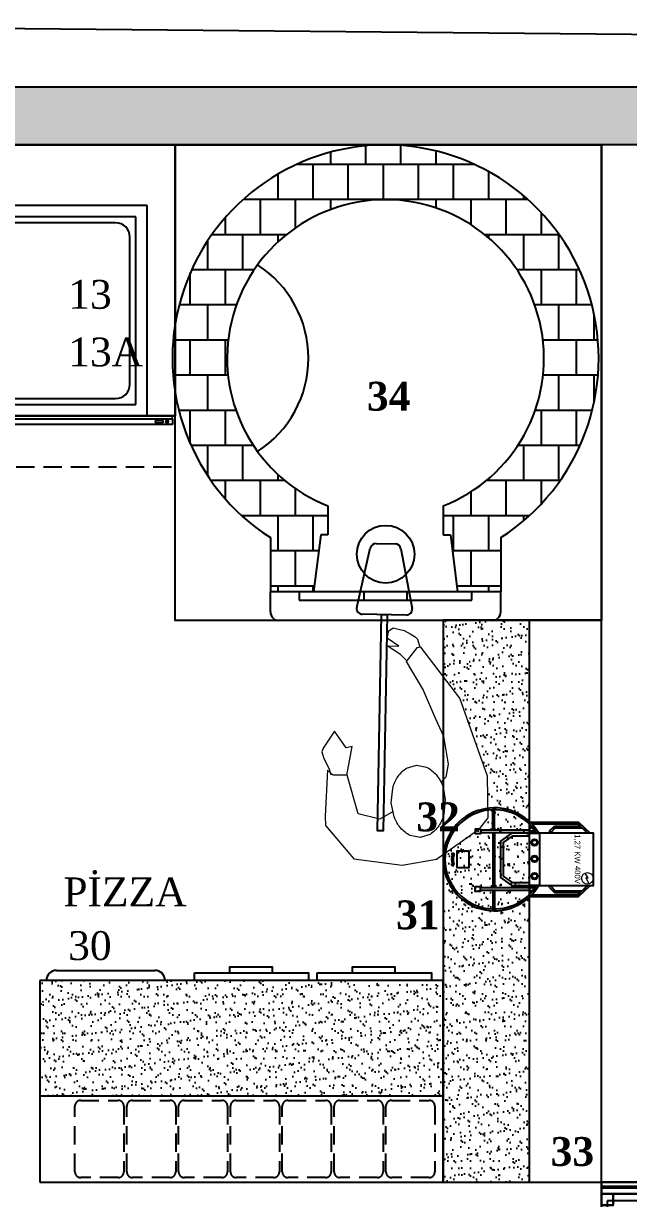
# Model space of a CAD drawing. Header units: millimetres. Extents: x 527230 to 534999, y 4569494 to 4575436.
# Drawn here: x 530440.4 to 530650.5, y 4572940.5 to 4573348.2 of the extents above; entities that cross this region are included whole.
import ezdxf

# ---------------------------------------------------------------- set-up
doc = ezdxf.new("R2010")
doc.units = ezdxf.units.MM
doc.linetypes.add('HIDDEN', pattern=[9.525, 6.35, -3.175])
doc.layers.get('0').update_dxf_attribs({"lineweight": 0})
for name, color, linetype in [('201-COLUMNS FROM 3RD BASEMENT UP TO 2ND BASEMENT$0$STR-COLUMN', 7, 'Continuous'), ('HAN_duvar', 53, 'Continuous'), ('HAN_mobilya', 1, 'Continuous'), ('HM-A-DuvarGazbeton', 132, 'Continuous'), ('HM-S-Betonarme', 3, 'Continuous'), ('HM-X-Pafta', 7, 'Continuous'), ('HM-X-TaramaBetonarme', 8, 'Continuous'), ('Kıtc-002 Çizgi', 7, 'Continuous'), ('Kıtc-006 Yazı 001', 1, 'Continuous'), ('Kıtc-011 Elk Tes Yazı 001', 1, 'Continuous'), ('Kıtc-014 Elk Tes İşaretler', 1, 'Continuous')]:
    doc.layers.add(name, color=color, linetype=linetype)
doc.layers.add('GRC-Ekipman', color=4, linetype='Continuous', lineweight=25)
doc.layers.add('MUTFAK EKIPMANLARI', color=30, linetype='Continuous', lineweight=35)
doc.styles.add('ekp-yazı', font='arial.ttf', dxfattribs={"height": 10})
doc.styles.get("Standard").update_dxf_attribs({"font": 'times.ttf'})
pattern_1 = [(37.5, (5574.762, 5.082), (-0.1600031296, 4.8941323733), [0, -3.8608, 0, -4.318, 0, -4.1275]), (7.5, (5574.762, 5.082), (4.495232831, 7.168251006), [0, -2.0828, 0, -3.4798, 0, -1.3335]), (327.5, (5571.6377, 5.082), (7.9099237024, 0.0143718468), [0, -1.27, 0, -4.572, 0, -5.969]), (317.5, (5571.638, 5.082), (7.635564525, 2.229293233), [0, -0.635, 0, -2.9972, 0, -3.429])]

# ---------------------------------------------------------------- blocks, each defined once
blk = doc.blocks.new('abcdss')
at = {"layer": 'HAN_mobilya'}
for p, q in [((-10.94, 24.64), (-4.33, 24.64)), ((-17.25, 2.33), (-12.92, 22.97)), ((-2.36, 22.97), (1.97, 2.33)), ((0, 0), (-15.28, 0))]:
    blk.add_line(p, q, dxfattribs=at)
blk.add_lwpolyline([(-6.64, 0), (-6.64, -75), (-8.64, -75), (-8.64, 0), (-6.64, 0)], dxfattribs=at)
for centre, start, end in [((-10.94, 22.64), 90, 170.5377), ((-4.33, 22.64), 9.4623, 90), ((-15.28, 2), 170.5377, 270), ((0, 2), 270, 9.4623)]:
    blk.add_arc(centre, 2, start, end, dxfattribs=at)
blk = doc.blocks.new('FIRINCI')
at = {"layer": 'HAN_duvar', "lineweight": 5}
for points in [[(54.75, 49.98), (59.75, 48.16), (63.21, 41.29), (55.41, 29.64), (58.51, 25.99), (58.44, 23.35), (71.22, 33.01), (73.68, 35.18), (76.11, 50.14), (66.99, 64.4), (57.77, 72.17), (39.9, 76.79), (35.16, 76.64), (24.21, 67.17), (9.81, 42.39), (4.91, 20.63), (6.01, 19.77), (12.1, 19.97), (15.8, 30.87), (20.66, 40.57), (23.5, 46.55), (29.88, 54.09), (33.85, 56.31), (36.25, 56.14)], [(55.49, 29.55), (46.7, 24.58), (48.41, 23.35), (46.59, 16.47), (53.54, 17.29), (54.91, 17.71), (56, 19.46), (57.86, 23.51), (58.94, 25.25)], [(11.69, 19.96), (11.47, 16.9), (12.11, 11.43), (9.59, 14.53), (10.1, 9.7), (7.82, 8.51), (6.05, 8.96), (5.14, 10.7), (4.23, 12.45), (3.85, 14.79), (3.48, 16.81), (3.6, 17.92), (5.18, 20.42)]]:
    blk.add_lwpolyline(points, dxfattribs=at)
blk.add_lwpolyline([(37.25, 45.8), (35.54, 48.92, -0.106122), (35.39, 53.17, -0.085601), (37.03, 57.75), (39.98, 61.26), (44.11, 64.11, -0.085601), (48.35, 65.34, -0.106122), (52.57, 64.92), (55.58, 63.02), (57.29, 59.9, -0.106122), (57.44, 55.66, -0.085601), (55.95, 51.51), (52.85, 47.56), (48.72, 44.72, -0.085601), (44.48, 43.48, -0.106122), (40.26, 43.9)], format="xyb", close=True, dxfattribs=at)
at = {"layer": '201-COLUMNS FROM 3RD BASEMENT UP TO 2ND BASEMENT$0$STR-COLUMN', "rotation": 129.0720902438941}
blk.add_blockref('abcdss', (-0.31, 9.59), dxfattribs=at)
blk = doc.blocks.new('MorelloForni.  FG 110')
h = blk.add_hatch()
h.set_pattern_fill('AR-B88', color=251, scale=0.06, style=0)
h.set_pattern_definition([(0, (-14081.763, -5089.19), (0, 12.192), []), (90, (-14081.763, -5089.19), (-6.096, 12.192), [12.192, -12.192])])
h.paths.add_polyline_path([(20, -125.23), (20, -135.23), (22.5, -135.23), (24.99, -154.96), (40, -154.96), (40, -136.26, 3.406438), (-40, -136.26), (-40, -154.96), (-24.99, -154.96), (-22.5, -135.23), (-20, -135.23), (-20, -125.23, -5.311738)])
for p, q in [((-20, -125.23), (-20, -135.23)), ((20, -125.23), (20, -135.23)), ((-40, -136.26), (-40, -155)), ((-22.5, -135.23), (-25, -155)), ((-20, -135.23), (-22.5, -135.23)), ((20, -135.23), (22.5, -135.23)), ((22.5, -135.23), (25, -155)), ((40, -136.26), (40, -155)), ((-40, -154.96), (-24.99, -154.96)), ((40, -155), (-40, -155)), ((-40, -162), (-40, -155)), ((-38.28, -155), (-38.28, -154.96)), ((30, -155), (-30, -155)), ((-30, -155), (-30, -158)), ((-30, -158), (30, -158)), ((-26.09, -155), (-26.09, -154.96)), ((7.5, -155), (-7.5, -155)), ((-7.5, -155), (-7.5, -158)), ((-7.5, -158), (7.5, -158)), ((7.5, -158), (7.5, -155)), ((24.99, -154.96), (40, -154.96)), ((30, -158), (30, -155)), ((34.87, -155), (34.87, -154.96)), ((40, -162), (40, -155)), ((37, -165), (-37, -165))]:
    blk.add_line(p, q)
blk.add_circle((0, -142), 10)
for centre, radius, start, end in [((0, -74), 74, 302.7204, 237.2796), ((0, -74), 55, 291.3237, 248.6763), ((-65.25, -74), 38.48, 302.7104, 57.2896), ((-37, -162), 3, 180, 270), ((37, -162), 3, 270, 0)]:
    blk.add_arc(centre, radius, start, end)
blk = doc.blocks.new('MAK-UP140')
at = {"linetype": 'Continuous'}
for p, q in [((523687.64, 4572871.14), (523687.64, 4572801.14)), ((523827.64, 4572871.14), (523687.64, 4572871.14)), ((523827.64, 4572801.14), (523827.64, 4572871.14)), ((523687.64, 4572801.14), (523827.64, 4572801.14))]:
    blk.add_line(p, q, dxfattribs=at)
blk.add_line((523827.64, 4572841.14), (523687.64, 4572841.14))
at = {"color": 251, "linetype": 'Continuous'}
blk.add_line((523821.89, 4572797.64), (523787.73, 4572797.64), dxfattribs=at)
at = {"color": 8, "linetype": 'HIDDEN'}
for points in [[(523692.5, 4572869.54), (523705.5, 4572869.54, -0.414214), (523707.5, 4572867.54), (523707.5, 4572844.74, -0.414214), (523705.5, 4572842.74), (523692.5, 4572842.74, -0.414214), (523690.5, 4572844.74), (523690.5, 4572867.54, -0.414214)], [(523710.5, 4572869.54), (523723.5, 4572869.54, -0.414214), (523725.5, 4572867.54), (523725.5, 4572844.74, -0.414214), (523723.5, 4572842.74), (523710.5, 4572842.74, -0.414214), (523708.5, 4572844.74), (523708.5, 4572867.54, -0.414214)], [(523728.5, 4572869.54), (523741.5, 4572869.54, -0.414214), (523743.5, 4572867.54), (523743.5, 4572844.74, -0.414214), (523741.5, 4572842.74), (523728.5, 4572842.74, -0.414214), (523726.5, 4572844.74), (523726.5, 4572867.54, -0.414214)], [(523746.5, 4572869.54), (523759.5, 4572869.54, -0.414214), (523761.5, 4572867.54), (523761.5, 4572844.74, -0.414214), (523759.5, 4572842.74), (523746.5, 4572842.74, -0.414214), (523744.5, 4572844.74), (523744.5, 4572867.54, -0.414214)], [(523764.5, 4572869.54), (523777.5, 4572869.54, -0.414214), (523779.5, 4572867.54), (523779.5, 4572844.74, -0.414214), (523777.5, 4572842.74), (523764.5, 4572842.74, -0.414214), (523762.5, 4572844.74), (523762.5, 4572867.54, -0.414214)], [(523782.5, 4572869.54), (523795.5, 4572869.54, -0.414214), (523797.5, 4572867.54), (523797.5, 4572844.74, -0.414214), (523795.5, 4572842.74), (523782.5, 4572842.74, -0.414214), (523780.5, 4572844.74), (523780.5, 4572867.54, -0.414214)], [(523800.5, 4572869.54), (523813.5, 4572869.54, -0.414214), (523815.5, 4572867.54), (523815.5, 4572844.74, -0.414214), (523813.5, 4572842.74), (523800.5, 4572842.74, -0.414214), (523798.5, 4572844.74), (523798.5, 4572867.54, -0.414214)]]:
    blk.add_lwpolyline(points, format="xyb", close=True, dxfattribs=at)
at = {"color": 251}
for points in [[(523731.34, 4572798.5), (523691.74, 4572798.5), (523691.74, 4572801.14), (523731.34, 4572801.14)], [(523773.97, 4572798.5), (523734.37, 4572798.5), (523734.37, 4572801.14), (523773.97, 4572801.14)], [(523719.21, 4572798.5), (523704.27, 4572798.5), (523704.27, 4572796.54), (523719.21, 4572796.54)], [(523761.84, 4572798.5), (523746.9, 4572798.5), (523746.9, 4572796.54), (523761.84, 4572796.54)]]:
    blk.add_lwpolyline(points, close=True, dxfattribs=at)
at = {"color": 251, "linetype": 'Continuous'}
for centre, start, end in [((523787.73, 4572801.14), 180, 270), ((523821.89, 4572801.14), 270, 0)]:
    blk.add_arc(centre, 3.5, start, end, dxfattribs=at)
blk = doc.blocks.new('A$C29431E44')
at = {"layer": 'Kıtc-014 Elk Tes İşaretler', "linetype": 'Continuous', "lineweight": 0}
for p, q in [((2.9, 3.66), (0.96, 2.3)), ((0.96, 2.3), (1, 2.21)), ((1, 2.21), (2.81, 3.48)), ((2.81, 3.48), (2.9, 2.31)), ((3, 2.49), (2.9, 3.66)), ((2.9, 2.31), (5.24, 3.52)), ((5.18, 3.62), (3, 2.49)), ((5.66, 3.81), (5.09, 3.77)), ((5.09, 3.77), (5.17, 3.64)), ((5.17, 3.64), (5.34, 3.36)), ((5.24, 3.52), (5.19, 3.62)), ((5.34, 3.36), (5.66, 3.81))]:
    blk.add_line(p, q, dxfattribs=at)
blk.add_circle((3.16, 3.16), 3.16, dxfattribs=at)
blk = doc.blocks.new('A$C5DC8673B')
at = {"layer": 'Kıtc-002 Çizgi'}
for p, q in [((9.81, 60.6), (9.81, 74.46)), ((10.81, 61.02), (10.81, 75.5)), ((45.07, 61.02), (45.07, 75.5)), ((46.07, 60.6), (46.07, 74.46)), ((12.51, 57.9), (9.81, 60.6)), ((12.93, 58.9), (10.81, 61.02)), ((12.51, 57.9), (13.78, 57.9)), ((12.93, 58.9), (13.78, 58.9)), ((42.95, 58.9), (42.1, 58.9)), ((43.36, 57.9), (42.1, 57.9)), ((42.95, 58.9), (45.07, 61.02)), ((43.36, 57.9), (46.07, 60.6)), ((13.78, 52.49), (13.78, 46.97)), ((12.86, 49.25), (12.86, 46.97)), ((13.27, 27.91), (43.51, 27.91)), ((13.27, 26.91), (43.51, 26.91)), ((44.79, 27.91), (54.94, 27.91)), ((44.79, 26.91), (54.92, 26.91)), ((25.28, 5.74), (25.55, 5.7)), ((25.28, 4.93), (25.55, 4.89)), ((30.59, 5.74), (30.32, 5.7)), ((30.59, 4.93), (30.32, 4.89))]:
    blk.add_line(p, q, dxfattribs=at)
for points in [[(7.66, 47.23), (7.66, 73.69), (13.78, 79.99)], [(8.66, 48.22), (8.66, 73.29), (13.78, 78.56)], [(48.21, 47.23), (48.21, 73.69), (42.1, 79.99)], [(47.21, 48.22), (47.21, 73.29), (42.1, 78.56)], [(13.78, 46.97), (13.78, 37.33), (13.9, 36.96), (18.04, 31.19), (18.44, 31.17), (37.43, 31.17), (37.84, 31.19), (41.98, 36.96), (42.1, 37.33), (42.1, 46.97)], [(15.28, 46.97), (15.28, 37.61), (18.82, 32.67), (37.05, 32.67), (40.6, 37.61), (40.6, 46.97)]]:
    blk.add_lwpolyline(points, dxfattribs=at)
for points in [[(13.78, 52.49), (42.1, 52.49), (42.1, 81.92), (13.78, 81.92)], [(13.78, 52.49), (42.1, 52.49), (42.1, 46.97), (13.78, 46.97)], [(10.58, 49.85), (13.78, 49.85), (13.78, 49.25), (10.58, 49.25)], [(12.86, 49.25), (10.58, 49.25), (10.58, 46.97), (12.86, 46.97)], [(12, 20.21), (13.27, 20.21), (13.27, 46.97), (12, 46.97)], [(13.78, 49.25), (12.86, 49.25), (12.86, 46.97), (13.78, 46.97)], [(42.1, 49.82), (45.29, 49.82), (45.29, 49.23), (42.1, 49.23)], [(43.01, 46.95), (42.1, 46.95), (42.1, 49.23), (43.01, 49.23)], [(43.01, 49.23), (45.29, 49.23), (45.29, 46.95), (43.01, 46.95)], [(43.51, 20.19), (44.79, 20.19), (44.79, 46.95), (43.51, 46.95)], [(11.26, 20.21), (14.01, 20.21), (14.01, 17.47), (11.26, 17.47)], [(42.78, 20.19), (45.52, 20.19), (45.52, 17.45), (42.78, 17.45)], [(23.37, 13.98), (32.5, 13.98), (32.5, 7.59), (23.37, 7.59)], [(24.56, 5.74), (25.28, 5.74), (25.28, 4.93), (24.56, 4.93)], [(31.32, 5.74), (30.59, 5.74), (30.59, 4.93), (31.32, 4.93)]]:
    blk.add_lwpolyline(points, close=True, dxfattribs=at)
for centre, radius in [((18.78, 49.73), 1.82), ((27.7, 49.73), 1.82), ((37.09, 49.73), 1.82), ((11.69, 48.13), 1), ((18.78, 49.73), 1.28), ((27.7, 49.73), 1.28), ((37.09, 49.73), 1.28), ((44.19, 48.13), 1)]:
    blk.add_circle(centre, radius, dxfattribs=at)
for centre, radius, start, end in [((27.94, 27.91), 28, 120.37847, 59.62153), ((27.94, 27.91), 27, 130.00552, 49.99448), ((27.94, 27.91), 27, 121.63053, 125.66401), ((27.94, 27.91), 27, 54.24941, 58.36948), ((27.94, 14.35), 8.97, 254.57781, 285.42219), ((27.94, 13.54), 8.97, 254.57781, 285.42219)]:
    blk.add_arc(centre, radius, start, end, dxfattribs=at)
for points, knots in [([(1.23, 27.91), (1.16, 27.91), (1.06, 27.91), (0.97, 27.91), (0.94, 27.91)], [0, 0, 0, 0, 0.1306613, 0.1926211, 0.1926211, 0.1926211, 0.1926211]), ([(1.23, 27.91), (1.16, 27.91), (1.06, 27.91), (0.97, 27.91), (0.94, 27.91)], [0, 0, 0, 0, 0.1306613, 0.1926211, 0.1926211, 0.1926211, 0.1926211]), ([(12, 27.91), (11.69, 27.91), (11.39, 27.91), (11.08, 27.91), (10.43, 27.91), (8.89, 27.91), (6.48, 27.91), (3.85, 27.91), (2.1, 27.91), (1.23, 27.91)], [-0.091879, -0.091879, -0.091879, -0.091879, 0, 0, 0, 0.196291, 0.46418, 0.732097, 1, 1, 1, 1]), ([(12, 27.91), (11.69, 27.91), (11.39, 27.91), (11.08, 27.91), (10.43, 27.91), (8.89, 27.91), (6.48, 27.91), (3.85, 27.91), (2.1, 27.91), (1.23, 27.91)], [-0.091879, -0.091879, -0.091879, -0.091879, 0, 0, 0, 0.196291, 0.46418, 0.732097, 1, 1, 1, 1]), ([(12, 26.91), (11.97, 26.91), (11.94, 26.91), (11.87, 26.91), (11.82, 26.91), (11.66, 26.91), (11.56, 26.91), (11.44, 26.91), (11.43, 26.91), (11.38, 26.91), (11.35, 26.91), (11.26, 26.91), (11.2, 26.91), (11.12, 26.91), (11.11, 26.91), (11.08, 26.91), (11.07, 26.91), (11.05, 26.91), (11.04, 26.91), (11.02, 26.91), (11, 26.91), (10.95, 26.91), (10.91, 26.91), (10.81, 26.91), (10.74, 26.91), (10.52, 26.91), (10.38, 26.91), (9.96, 26.91), (9.68, 26.91), (9.37, 26.91), (9.34, 26.91), (9.27, 26.91), (9.22, 26.91), (9.16, 26.91), (9.15, 26.91), (9.14, 26.91), (9.13, 26.91), (9.12, 26.91), (9.11, 26.91), (9.09, 26.91), (9.08, 26.91), (9.04, 26.91), (9.02, 26.91), (8.94, 26.91), (8.89, 26.91), (8.74, 26.91), (8.64, 26.91), (8.33, 26.91), (8.13, 26.91), (7.51, 26.91), (7.11, 26.91), (6.66, 26.91), (6.62, 26.91), (6.56, 26.91), (6.55, 26.91), (6.52, 26.91), (6.51, 26.91), (6.49, 26.91), (6.49, 26.91), (6.47, 26.91), (6.46, 26.91), (6.44, 26.91), (6.42, 26.91), (6.38, 26.91), (6.34, 26.91), (6.25, 26.91), (6.19, 26.91), (6, 26.91), (5.88, 26.91), (5.5, 26.91), (5.25, 26.91), (4.98, 26.91), (4.95, 26.91), (4.88, 26.91), (4.83, 26.91), (4.68, 26.91), (4.58, 26.91), (4.29, 26.91), (4.09, 26.91), (3.88, 26.91), (3.87, 26.91), (3.85, 26.91), (3.84, 26.91), (3.82, 26.91), (3.81, 26.91), (3.78, 26.91), (3.76, 26.91), (3.7, 26.91), (3.66, 26.91), (3.54, 26.91), (3.46, 26.91), (3.22, 26.91), (3.06, 26.91), (2.57, 26.91), (2.25, 26.91), (1.7, 26.91), (1.46, 26.91), (1.23, 26.91)], [-0.091879, -0.091879, -0.091879, -0.091879, -0.084163, -0.084163, -0.068729, -0.068729, -0.037862, -0.037862, -0.033319, -0.033319, -0.024232, -0.024232, -0.006058, -0.006058, -0.000672, -0.000672, 0.001993, 0.001993, 0.004658, 0.004658, 0.009988, 0.009988, 0.020649, 0.020649, 0.04197, 0.04197, 0.084612, 0.084612, 0.169896, 0.169896, 0.17737, 0.17737, 0.192318, 0.192318, 0.194954, 0.194954, 0.196886, 0.196886, 0.198819, 0.198819, 0.202683, 0.202683, 0.210411, 0.210411, 0.225868, 0.225868, 0.256781, 0.256781, 0.318608, 0.318608, 0.442262, 0.442262, 0.455315, 0.455315, 0.459598, 0.459598, 0.462633, 0.462633, 0.465016, 0.465016, 0.4674, 0.4674, 0.472167, 0.472167, 0.481702, 0.481702, 0.500771, 0.500771, 0.538909, 0.538909, 0.615186, 0.615186, 0.622666, 0.622666, 0.637628, 0.637628, 0.667551, 0.667551, 0.727398, 0.727398, 0.731293, 0.731293, 0.734369, 0.734369, 0.737445, 0.737445, 0.743597, 0.743597, 0.755901, 0.755901, 0.780509, 0.780509, 0.829725, 0.829725, 0.928156, 0.928156, 1, 1, 1, 1])]:
    blk.add_open_spline(points, degree=3, knots=knots, dxfattribs=at)
at = {"layer": 'Kıtc-014 Elk Tes İşaretler'}
blk.add_blockref('A$C29431E44', (35.14, 75.32), dxfattribs=at)
at = {"layer": 'Kıtc-011 Elk Tes Yazı 001', "insert": (14.28, 74.65), "char_height": 3, "attachment_point": 1}
blk.add_mtext_dynamic_manual_height_columns('{\\f@Arial Unicode MS|b0|i0|c162|p34;1,27 KW 400V }', width=31.2688, gutter_width=50, heights=[0], dxfattribs=at)
blk = doc.blocks.new('RATİONAL 102-G')
for p, q in [((0, -97), (0, 0)), ((0, 0), (26.5, 0)), ((26.5, 0), (26.5, -97)), ((26.5, -94), (26.5, 0)), ((26.5, 0), (107, 0)), ((107, 0), (107, -94)), ((97.25, -21), (36.25, -21)), ((36.25, -21), (36.25, -94)), ((97.25, -94), (97.25, -21)), ((26.5, -97), (0, -97)), ((26.5, -97), (26.5, -94)), ((26.5, -94), (28.5, -94)), ((107, -94), (26.5, -94)), ((28.5, -94), (106, -94)), ((28.5, -94), (28.76, -94.24)), ((28.76, -94.24), (28.5, -94.38)), ((28.5, -94.38), (28.74, -94.54)), ((28.74, -94.54), (28.5, -94.67)), ((28.5, -94.67), (28.75, -94.78)), ((28.75, -94.78), (28.5, -95)), ((28.5, -95), (28.5, -97)), ((28.5, -95), (106, -95)), ((106, -97), (28.5, -97)), ((36.25, -94), (97.25, -94)), ((106, -94), (105.74, -94.24)), ((105.74, -94.24), (106, -94.38)), ((106, -94.67), (105.75, -94.78)), ((105.75, -94.78), (106, -95)), ((106, -94.38), (105.76, -94.54)), ((105.76, -94.54), (106, -94.67)), ((106, -94), (107, -94)), ((106, -95), (106, -97))]:
    blk.add_line(p, q)
at = {"color": 33}
for p, q in [((93.25, -25), (40.25, -25)), ((40.25, -25), (40.25, -90)), ((86.25, -27), (47.25, -27)), ((93.25, -90), (93.25, -25)), ((42.25, -32), (42.25, -83)), ((91.25, -83), (91.25, -32)), ((47.25, -88), (86.25, -88)), ((40.25, -90), (93.25, -90)), ((3, -98), (3, -97)), ((21.5, -98), (21.5, -97)), ((102.69, -95.58), (100.47, -95.58)), ((102.69, -96.42), (100.47, -96.42)), ((102.69, -95.58), (102.69, -96.42)), ((104.14, -95.5), (103.69, -95.78)), ((103.69, -95.78), (103.69, -96.22)), ((103.69, -96.22), (104.14, -96.5)), ((104.59, -95.78), (104.14, -95.5)), ((104.14, -96.5), (104.59, -96.22)), ((104.59, -96.22), (104.59, -95.78)), ((10.25, -99.41), (10.25, -98.99)), ((13.95, -99.71), (10.55, -99.71)), ((13.95, -99.71), (13.95, -99.71)), ((14.25, -99.41), (14.25, -98.99)), ((34.36, -98), (43, -98))]:
    blk.add_line(p, q, dxfattribs=at)
blk.add_circle((104.14, -96), 0.422, dxfattribs=at)
for centre, radius, start, end in [((47.25, -32), 5, 90, 180), ((86.25, -32), 5, 0, 90), ((47.25, -83), 5, 180, 270), ((86.25, -83), 5, 270, 0), ((33.39, -97.99), 2.13, 152.4514, 271.8384), ((34.4, -97.1), 0.901, 173.6786, 268.011), ((100.47, -96), 0.422, 90, 270), ((12.25, -55.93), 43.07, 257.5996, 282.4004), ((10.55, -99.41), 0.3, 180, 270), ((13.95, -99.41), 0.3, 269.9709, 0), ((34.5, -67.37), 32.77, 268.1836, 285.1943), ((43, -98.5), 0.5, 280.2235, 90)]:
    blk.add_arc(centre, radius, start, end, dxfattribs=at)
at = {"color": 4, "style": 'ekp-yazı'}
blk.add_text('G', height=5, dxfattribs=at).set_placement((2.58, -8.38))
blk = doc.blocks.new('el yıkama')
for p, q in [((45, 0), (0, 0)), ((0, 0), (0, -45)), ((0, -45, 81), (0, 0, 81)), ((45, -45), (45, 0)), ((45, -45, 81), (45, 0, 81)), ((0, -1.5, 85), (0, -45, 85)), ((0, -2), (45, -2)), ((45, -1.5, 85), (45, -45, 85)), ((2, -6.5, 83), (2, -43, 83)), ((43, -6.5, 83), (2, -6.5, 83)), ((2, -6.5), (2, -43)), ((43, -6.5), (2, -6.5)), ((43, -43, 83), (43, -6.5, 83)), ((43, -43), (43, -6.5)), ((2, -43, 83), (43, -43, 83)), ((2, -43), (43, -43)), ((0, -45), (45, -45)), ((0, -45, 85), (0, -45, 81)), ((0, -45, 81), (45, -45, 81)), ((45, -45, 85), (45, -45, 81))]:
    blk.add_line(p, q)
at = {"color": 251}
for p, q in [((39.56, -8.26), (23.39, -24.43)), ((24.66, -25.7), (40.83, -9.53)), ((40.31, -8.26), (39.56, -8.26)), ((40.83, -8.78), (40.31, -8.26)), ((40.83, -9.53), (40.83, -8.78)), ((5, -17.9, 60), (5.67, -15.4, 60)), ((5, -17.9), (5.67, -15.4)), ((5.67, -15.4, 60), (7.5, -13.57, 60)), ((5.67, -15.4), (7.5, -13.57)), ((7.5, -13.57, 60), (10, -12.9, 60)), ((7.5, -13.57), (10, -12.9)), ((10, -12.9, 60), (35, -12.9, 60)), ((10, -12.9), (35, -12.9)), ((35, -12.9, 60), (37.5, -13.57, 60)), ((35, -12.9), (37.5, -13.57)), ((37.5, -13.57, 60), (39.33, -15.4, 60)), ((37.5, -13.57), (39.33, -15.4)), ((39.33, -15.4, 60), (40, -17.9, 60)), ((39.33, -15.4), (40, -17.9)), ((5, -32.9, 60), (5, -17.9, 60)), ((5, -32.9), (5, -17.9)), ((40, -17.9, 60), (40, -32.9, 60)), ((40, -17.9), (40, -32.9)), ((23.39, -24.43), (23.39, -25.17)), ((23.39, -25.17), (23.92, -25.7)), ((23.92, -25.7), (24.66, -25.7)), ((5.67, -35.4, 60), (5, -32.9, 60)), ((5.67, -35.4), (5, -32.9)), ((7.5, -37.23, 60), (5.67, -35.4, 60)), ((7.5, -37.23), (5.67, -35.4)), ((39.33, -35.4, 60), (37.5, -37.23, 60)), ((39.33, -35.4), (37.5, -37.23)), ((40, -32.9, 60), (39.33, -35.4, 60)), ((40, -32.9), (39.33, -35.4)), ((10, -37.9, 60), (7.5, -37.23, 60)), ((10, -37.9), (7.5, -37.23)), ((35, -37.9, 60), (10, -37.9, 60)), ((35, -37.9), (10, -37.9)), ((37.5, -37.23, 60), (35, -37.9, 60)), ((37.5, -37.23), (35, -37.9))]:
    blk.add_line(p, q, dxfattribs=at)
at = {"color": 251, "extrusion": (-0.612372, -0.612372, 0.5)}
for p, q in [((38.58, -9.24, 92.87), (38.32, -9.5, 92.22)), ((38.32, -9.5, 92.22), (38.5, -10.06, 91.77)), ((38.5, -10.06, 91.77), (39.03, -10.59, 91.77)), ((39.14, -9.42, 93.33), (38.58, -9.24, 92.87)), ((39.03, -10.59, 91.77), (39.59, -10.77, 92.22)), ((39.67, -9.95, 93.33), (39.14, -9.42, 93.33)), ((39.59, -10.77, 92.22), (39.85, -10.51, 92.87)), ((39.85, -10.51, 92.87), (39.67, -9.95, 93.33))]:
    blk.add_line(p, q, dxfattribs=at)
at = {"color": 251}
blk.add_circle((30, -22.5), 2.5, dxfattribs=at)
for points in [[(0, -1.5, 90), (45, -1.5, 90), (45, 0, 90), (0, 0, 90)], [(45, 0, 90), (0, 0, 90), (0, 0, 81), (45, 0, 81)], [(0, -1.5, 85), (45, -1.5, 85), (45, -1.5, 90), (0, -1.5, 90)], [(41, -4, 81), (41, -4, 45), (4, -4, 45), (4, -4, 81)], [(0, -37, 45), (0, -37, 81), (0, -8, 81), (0, -8, 45)], [(45, -37, 45), (45, -8, 45), (45, -8, 81), (45, -37, 81)], [(4, -41, 63), (41, -41, 63), (41, -41, 81), (4, -41, 81)], [(4, -41, 45), (41, -41, 45), (41, -41, 62.9), (4, -41, 62.9)]]:
    blk.add_3dface(points)
for points in [[(0, -8, 81), (0, -8, 45), (0, -4, 45), (0, -4, 81)], [(0, -8, 45), (0, -8, 45), (0, -8, 45), (0, -4, 45)], [(0, -4, 81), (0, -4, 45), (4, -4, 45), (4, -4, 81)], [(0, -4, 45), (0, -8, 45), (4, -8, 45), (4, -4, 45)], [(4, -4, 81), (4, -4, 81), (0, -4, 81)], [(4, -4, 81), (4, -8, 81), (0, -8, 81), (0, -4, 81)], [(4, -4, 81), (4, -4, 45), (4, -4, 81)], [(4, -4, 45), (4, -8, 45), (4, -8, 81), (4, -4, 81)], [(41, -8, 81), (41, -8, 45), (41, -4, 45), (41, -4, 81)], [(41, -8, 45), (41, -8, 45), (41, -8, 45), (41, -4, 45)], [(41, -4, 81), (41, -4, 45), (45, -4, 45), (45, -4, 81)], [(41, -4, 45), (41, -8, 45), (45, -8, 45), (45, -4, 45)], [(45, -4, 81), (45, -4, 81), (41, -4, 81)], [(45, -4, 81), (45, -8, 81), (41, -8, 81), (41, -4, 81)], [(45, -4, 81), (45, -4, 45), (45, -4, 81)], [(45, -4, 45), (45, -8, 45), (45, -8, 81), (45, -4, 81)], [(4, -8, 81), (4, -8, 45), (0, -8, 45), (0, -8, 81)], [(4, -8, 45), (4, -8, 45), (0, -8, 45)], [(39.29, -7.99, 85), (38.53, -8.75, 85), (38.81, -8.99, 88.99), (39.57, -8.23, 88.99)], [(40.33, -8.02, 85.09), (39.29, -7.99, 85), (39.57, -8.23, 88.99), (40.27, -8.25, 88.99)], [(41.09, -8.78, 85.09), (40.33, -8.02, 85.09), (40.27, -8.25, 88.99), (40.84, -8.82, 88.99)], [(45, -8, 81), (45, -8, 45), (41, -8, 45), (41, -8, 81)], [(45, -8, 45), (45, -8, 45), (41, -8, 45)], [(38.84, -8.98, 91.48), (38.32, -9.5, 92.22), (38.58, -9.24, 92.87), (39.3, -8.52, 91.86)], [(38.89, -9.67, 91.22), (38.5, -10.06, 91.77), (38.32, -9.5, 92.22), (38.84, -8.98, 91.48)], [(39.42, -10.2, 91.22), (39.03, -10.59, 91.77), (38.5, -10.06, 91.77), (38.89, -9.67, 91.22)], [(38.53, -8.75, 85), (38.54, -9.82, 85), (38.91, -9.45, 88.99), (38.81, -8.99, 88.99)], [(38.54, -9.82, 85), (39.3, -10.58, 85), (39.67, -10.21, 88.99), (38.91, -9.45, 88.99)], [(39.3, -8.52, 91.86), (39.99, -8.57, 92.12), (39.14, -9.42, 93.33), (38.58, -9.24, 92.87)], [(39.03, -8.78, 90.47), (38.84, -8.98, 91.48), (39.3, -8.52, 91.86), (39.56, -8.26, 90.47)], [(39.03, -9.53, 90.47), (38.89, -9.67, 91.22), (38.84, -8.98, 91.48), (39.03, -8.78, 90.47)], [(39.56, -10.06, 90.47), (39.42, -10.2, 91.22), (38.89, -9.67, 91.22), (39.03, -9.53, 90.47)], [(39.55, -8.27, 85.34), (39.02, -8.8, 85.34), (39.03, -8.78, 90.47), (39.56, -8.26, 90.47)], [(39.02, -8.8, 85.34), (39.03, -9.54, 85.01), (39.03, -9.53, 90.47), (39.03, -8.78, 90.47)], [(39.03, -9.54, 85.01), (39.55, -10.06, 85.01), (39.56, -10.06, 90.47), (39.03, -9.53, 90.47)], [(39.42, -10.2, 91.22), (40.11, -10.25, 91.48), (39.59, -10.77, 92.22), (39.03, -10.59, 91.77)], [(39.99, -8.57, 92.12), (40.52, -9.1, 92.12), (39.67, -9.95, 93.33), (39.14, -9.42, 93.33)], [(39.56, -8.26, 90.47), (40.31, -8.26, 90.47), (39.99, -8.57, 92.12), (39.3, -8.52, 91.86)], [(39.3, -10.58, 85), (40.37, -10.59, 85), (40.09, -10.27, 89), (39.67, -10.21, 88.99)], [(39.56, -10.06, 90.47), (40.31, -10.06, 90.47), (40.11, -10.25, 91.48), (39.42, -10.2, 91.22)], [(40.27, -8.29, 85.07), (39.55, -8.27, 85.34), (39.56, -8.26, 90.47), (40.31, -8.26, 90.47)], [(39.55, -10.06, 85.01), (40.29, -10.07, 85.34), (40.31, -10.06, 90.47), (39.56, -10.06, 90.47)], [(40.11, -10.25, 91.48), (40.57, -9.79, 91.86), (39.85, -10.51, 92.87), (39.59, -10.77, 92.22)], [(40.52, -9.1, 92.12), (40.57, -9.79, 91.86), (39.85, -10.51, 92.87), (39.67, -9.95, 93.33)], [(40.31, -8.26, 90.47), (40.83, -8.78, 90.47), (40.52, -9.1, 92.12), (39.99, -8.57, 92.12)], [(40.37, -10.59, 85), (41.12, -9.83, 85), (40.85, -9.51, 89), (40.09, -10.27, 89)], [(40.31, -10.06, 90.47), (40.83, -9.53, 90.47), (40.57, -9.79, 91.86), (40.11, -10.25, 91.48)], [(40.8, -8.82, 85.07), (40.27, -8.29, 85.07), (40.31, -8.26, 90.47), (40.83, -8.78, 90.47)], [(40.29, -10.07, 85.34), (40.82, -9.54, 85.34), (40.83, -9.53, 90.47), (40.31, -10.06, 90.47)], [(40.83, -8.78, 90.47), (40.83, -9.53, 90.47), (40.57, -9.79, 91.86), (40.52, -9.1, 92.12)], [(40.82, -9.54, 85.34), (40.8, -8.82, 85.07), (40.83, -8.78, 90.47), (40.83, -9.53, 90.47)], [(41.12, -9.83, 85), (41.09, -8.78, 85.09), (40.84, -8.82, 88.99), (40.85, -9.51, 89)], [(23.81, -23.63, 94.84), (23.12, -24.31, 94.84), (23.12, -24.31, 95.98), (23.81, -23.63, 95.98)], [(23.92, -23.9, 96.55), (23.81, -23.63, 95.98), (23.12, -24.31, 95.98), (23.39, -24.43, 96.55)], [(23.81, -23.63, 94.84), (23.92, -23.9, 94.4), (23.39, -24.43, 94.4), (23.12, -24.31, 94.84)], [(23.12, -24.31, 94.84), (23.12, -25.28, 94.84), (23.12, -25.28, 95.98), (23.12, -24.31, 95.98)], [(23.39, -24.43, 96.55), (23.12, -24.31, 95.98), (23.12, -25.28, 95.98), (23.39, -25.17, 96.55)], [(23.12, -24.31, 94.84), (23.39, -24.43, 94.4), (23.39, -25.17, 94.4), (23.12, -25.28, 94.84)], [(23.92, -23.9, 100.47), (23.39, -24.43, 100.47), (23.65, -24.16, 101.86), (24.11, -23.71, 101.48)], [(23.92, -23.9, 96.55), (23.39, -24.43, 96.55), (23.39, -24.43, 100.47), (23.92, -23.9, 100.47)], [(23.39, -25.17, 100.47), (23.39, -24.43, 100.47), (23.65, -24.16, 101.86), (23.7, -24.86, 102.12)], [(23.39, -24.43, 96.55), (23.39, -25.17, 96.55), (23.39, -25.17, 100.47), (23.39, -24.43, 100.47)], [(24.11, -23.71, 101.48), (23.65, -24.16, 101.86), (24.37, -23.45, 102.87), (24.64, -23.18, 102.22)], [(23.7, -24.86, 102.12), (23.65, -24.16, 101.86), (24.37, -23.45, 102.87), (24.56, -24.01, 103.33)], [(24.23, -25.39, 102.12), (23.7, -24.86, 102.12), (24.56, -24.01, 103.33), (25.09, -24.53, 103.33)], [(24.78, -23.63, 94.84), (23.81, -23.63, 94.84), (23.81, -23.63, 95.98), (24.78, -23.63, 95.98)], [(24.66, -23.9, 96.55), (24.78, -23.63, 95.98), (23.81, -23.63, 95.98), (23.92, -23.9, 96.55)], [(24.78, -23.63, 94.84), (24.66, -23.9, 94.4), (23.92, -23.9, 94.4), (23.81, -23.63, 94.84)], [(24.66, -23.9, 100.47), (23.92, -23.9, 100.47), (24.11, -23.71, 101.48), (24.81, -23.76, 101.22)], [(24.66, -23.9, 96.55), (23.92, -23.9, 96.55), (23.92, -23.9, 100.47), (24.66, -23.9, 100.47)], [(24.81, -23.76, 101.22), (24.11, -23.71, 101.48), (24.64, -23.18, 102.22), (25.2, -23.37, 101.77)], [(24.64, -23.18, 102.22), (24.37, -23.45, 102.87), (25.35, -22.47, 103.24), (25.35, -22.47, 102.5)], [(24.56, -24.01, 103.33), (24.37, -23.45, 102.87), (25.35, -22.47, 103.24), (25.73, -22.84, 103.77)], [(25.09, -24.53, 103.33), (24.56, -24.01, 103.33), (25.73, -22.84, 103.77), (26.25, -23.37, 103.77)], [(25.2, -23.37, 101.77), (24.64, -23.18, 102.22), (25.35, -22.47, 102.5), (25.73, -22.84, 101.97)], [(25.19, -24.43, 96.55), (25.46, -24.31, 95.98), (24.78, -23.63, 95.98), (24.66, -23.9, 96.55)], [(25.46, -24.31, 94.84), (25.19, -24.43, 94.4), (24.66, -23.9, 94.4), (24.78, -23.63, 94.84)], [(24.66, -23.9, 100.47), (24.81, -23.76, 101.22), (25.33, -24.28, 101.22), (25.19, -24.43, 100.47)], [(25.19, -24.43, 96.55), (24.66, -23.9, 96.55), (24.66, -23.9, 100.47), (25.19, -24.43, 100.47)], [(25.46, -24.31, 94.84), (24.78, -23.63, 94.84), (24.78, -23.63, 95.98), (25.46, -24.31, 95.98)], [(24.81, -23.76, 101.22), (25.2, -23.37, 101.77), (25.72, -23.9, 101.77), (25.33, -24.28, 101.22)], [(25.38, -24.98, 101.48), (25.91, -24.46, 102.22), (25.65, -24.72, 102.87), (24.93, -25.44, 101.86)], [(25.65, -24.72, 102.87), (25.09, -24.53, 103.33), (26.25, -23.37, 103.77), (26.63, -23.74, 103.24)], [(25.19, -24.43, 100.47), (25.33, -24.28, 101.22), (25.38, -24.98, 101.48), (25.19, -25.17, 100.47)], [(25.19, -25.17, 96.55), (25.46, -25.28, 95.98), (25.46, -24.31, 95.98), (25.19, -24.43, 96.55)], [(25.46, -25.28, 94.84), (25.19, -25.17, 94.4), (25.19, -24.43, 94.4), (25.46, -24.31, 94.84)], [(25.19, -25.17, 96.55), (25.19, -24.43, 96.55), (25.19, -24.43, 100.47), (25.19, -25.17, 100.47)], [(25.2, -23.37, 101.77), (25.73, -22.84, 101.97), (26.25, -23.37, 101.97), (25.72, -23.9, 101.77)], [(25.33, -24.28, 101.22), (25.72, -23.9, 101.77), (25.91, -24.46, 102.22), (25.38, -24.98, 101.48)], [(25.73, -22.84, 103.77), (25.35, -22.47, 103.24), (26.33, -21.49, 102.87), (26.89, -21.67, 103.33)], [(25.35, -22.47, 102.5), (25.35, -22.47, 103.24), (26.33, -21.49, 102.87), (26.07, -21.75, 102.22)], [(25.73, -22.84, 101.97), (25.35, -22.47, 102.5), (26.07, -21.75, 102.22), (26.26, -22.31, 101.77)], [(25.46, -25.28, 94.84), (25.46, -24.31, 94.84), (25.46, -24.31, 95.98), (25.46, -25.28, 95.98)], [(25.91, -24.46, 102.22), (26.63, -23.74, 102.5), (26.63, -23.74, 103.24), (25.65, -24.72, 102.87)], [(25.72, -23.9, 101.77), (26.25, -23.37, 101.97), (26.63, -23.74, 102.5), (25.91, -24.46, 102.22)], [(26.25, -23.37, 103.77), (25.73, -22.84, 103.77), (26.89, -21.67, 103.33), (27.42, -22.2, 103.33)], [(25.73, -22.84, 101.97), (26.26, -22.31, 101.77), (26.78, -22.84, 101.77), (26.25, -23.37, 101.97)], [(26.63, -23.74, 103.24), (26.25, -23.37, 103.77), (27.42, -22.2, 103.33), (27.61, -22.76, 102.87)], [(26.25, -23.37, 101.97), (26.78, -22.84, 101.77), (27.34, -23.02, 102.22), (26.63, -23.74, 102.5)], [(26.63, -23.74, 102.5), (27.34, -23.02, 102.22), (27.61, -22.76, 102.87), (26.63, -23.74, 103.24)], [(23.39, -25.17, 96.55), (23.12, -25.28, 95.98), (23.81, -25.97, 95.98), (23.92, -25.7, 96.55)], [(23.12, -25.28, 94.84), (23.39, -25.17, 94.4), (23.92, -25.7, 94.4), (23.81, -25.97, 94.84)], [(23.12, -25.28, 94.84), (23.81, -25.97, 94.84), (23.81, -25.97, 95.98), (23.12, -25.28, 95.98)], [(23.92, -25.7, 100.47), (23.39, -25.17, 100.47), (23.7, -24.86, 102.12), (24.23, -25.39, 102.12)], [(23.39, -25.17, 96.55), (23.92, -25.7, 96.55), (23.92, -25.7, 100.47), (23.39, -25.17, 100.47)], [(23.92, -25.7, 96.55), (23.81, -25.97, 95.98), (24.78, -25.97, 95.98), (24.66, -25.7, 96.55)], [(23.81, -25.97, 94.84), (23.92, -25.7, 94.4), (24.66, -25.7, 94.4), (24.78, -25.97, 94.84)], [(23.81, -25.97, 94.84), (24.78, -25.97, 94.84), (24.78, -25.97, 95.98), (23.81, -25.97, 95.98)], [(24.66, -25.7, 100.47), (23.92, -25.7, 100.47), (24.23, -25.39, 102.12), (24.93, -25.44, 101.86)], [(23.92, -25.7, 96.55), (24.66, -25.7, 96.55), (24.66, -25.7, 100.47), (23.92, -25.7, 100.47)], [(24.93, -25.44, 101.86), (24.23, -25.39, 102.12), (25.09, -24.53, 103.33), (25.65, -24.72, 102.87)], [(25.19, -25.17, 100.47), (25.38, -24.98, 101.48), (24.93, -25.44, 101.86), (24.66, -25.7, 100.47)], [(24.66, -25.7, 96.55), (25.19, -25.17, 96.55), (25.19, -25.17, 100.47), (24.66, -25.7, 100.47)], [(24.66, -25.7, 96.55), (24.78, -25.97, 95.98), (25.46, -25.28, 95.98), (25.19, -25.17, 96.55)], [(24.78, -25.97, 94.84), (24.66, -25.7, 94.4), (25.19, -25.17, 94.4), (25.46, -25.28, 94.84)], [(24.78, -25.97, 94.84), (25.46, -25.28, 94.84), (25.46, -25.28, 95.98), (24.78, -25.97, 95.98)], [(0, -41, 81), (0, -41, 45), (0, -37, 45), (0, -37, 81)], [(0, -41, 45), (0, -41, 45), (0, -41, 45), (0, -37, 45)], [(0, -37, 81), (0, -37, 45), (4, -37, 45), (4, -37, 81)], [(0, -37, 45), (0, -41, 45), (4, -41, 45), (4, -37, 45)], [(4, -37, 81), (4, -37, 81), (0, -37, 81)], [(4, -37, 81), (4, -41, 81), (0, -41, 81), (0, -37, 81)], [(4, -37, 81), (4, -37, 45), (4, -37, 81)], [(4, -37, 45), (4, -41, 45), (4, -41, 81), (4, -37, 81)], [(41, -41, 81), (41, -41, 45), (41, -37, 45), (41, -37, 81)], [(41, -41, 45), (41, -41, 45), (41, -41, 45), (41, -37, 45)], [(41, -37, 81), (41, -37, 45), (45, -37, 45), (45, -37, 81)], [(41, -37, 45), (41, -41, 45), (45, -41, 45), (45, -37, 45)], [(45, -37, 81), (45, -37, 81), (41, -37, 81)], [(45, -37, 81), (45, -41, 81), (41, -41, 81), (41, -37, 81)], [(45, -37, 81), (45, -37, 45), (45, -37, 81)], [(45, -37, 45), (45, -41, 45), (45, -41, 81), (45, -37, 81)], [(4, -41, 81), (4, -41, 45), (0, -41, 45), (0, -41, 81)], [(4, -41, 45), (4, -41, 45), (0, -41, 45)], [(45, -41, 81), (45, -41, 45), (41, -41, 45), (41, -41, 81)], [(45, -41, 45), (45, -41, 45), (41, -41, 45)]]:
    blk.add_3dface(points, dxfattribs=at)

msp = doc.modelspace()

# ---------------------------------------------------------------- hatches: boundary and pattern name
at = {"layer": 'HM-X-TaramaBetonarme'}
h = msp.add_hatch(dxfattribs=at)
h.set_pattern_fill('ANSI33', color=256, style=0)
h.set_pattern_definition([(45.00000023, (4595.1683, -986.578), (-4.490128078, 4.490128043), []), (45.00000023, (4599.6585, -986.578), (-4.490128078, 4.490128043), [3.175, -1.5875])])
h.paths.add_polyline_path([(529926.1, 4572726.13), (529926.1, 4572746.13), (529551.09, 4572746.06), (529551.09, 4573306.06), (530861.09, 4573306.06), (530861.09, 4572931.06), (530881.09, 4572931.06), (530881.09, 4573326.06), (529531.09, 4573326.06), (529531.09, 4572726.06)])
h = msp.add_hatch(dxfattribs=at)
h.set_pattern_fill('ANSI33', color=256, angle=2e-07, style=0)
h.paths.add_polyline_path([(530197.85, 4572746.06), (530131.1, 4572746.06), (530061.1, 4572746.06), (530061.1, 4572876.57), (530061.1, 4572946.57), (530061.1, 4573306.06), (530046.1, 4573306.06), (530046.1, 4572726.06), (530197.85, 4572726.06)])
edge = h.paths.add_edge_path()
edge.add_arc((530780.94, 4572737.67), 1.25, -86.593, 93.407, ccw=False)
edge.add_line((530781.01, 4572736.42), (530781.03, 4572736.06))
edge.add_line((530781.03, 4572736.06), (530871.08, 4572736.06))
edge.add_line((530871.08, 4572736.06), (530871.15, 4572831.06))
edge.add_line((530871.15, 4572831.06), (530861.09, 4572831.06))
edge.add_line((530861.09, 4572831.06), (530861.09, 4572746.06))
edge.add_line((530861.09, 4572746.06), (530759.69, 4572746.06))
edge.add_line((530759.69, 4572746.06), (530658.29, 4572746.06))
edge.add_line((530658.29, 4572746.06), (530531.33, 4572746.06))
edge.add_line((530531.33, 4572746.06), (530531.33, 4572726.06))
edge.add_line((530531.33, 4572726.06), (530781.63, 4572726.06))
edge.add_line((530781.63, 4572726.06), (530781.01, 4572736.42))
edge.add_arc((530780.94, 4572737.67), 1.25, 93.407, 273.407, ccw=False)
h.paths.add_polyline_path([(530881.09, 4572831.06), (530871.15, 4572831.06), (530871.08, 4572736.06), (530781.03, 4572736.06), (530781.63, 4572726.06), (530881.09, 4572726.06)])
h = msp.add_hatch(dxfattribs=at)
h.set_pattern_fill('AR-SAND', color=256, scale=5)
h.set_pattern_definition([(37.5, (5574.76, 5.08), (-8.0001565, 244.706619), [0, -193.04, 0, -215.9, 0, -206.375]), (7.5, (5574.76, 5.08), (224.761642, 358.41255), [0, -104.14, 0, -173.99, 0, -66.675]), (327.5, (5418.55, 5.08), (395.496185, 0.718592), [0, -63.5, 0, -228.6, 0, -298.45]), (317.5, (5418.55, 5.08), (381.778226, 111.464662), [0, -31.75, 0, -149.86, 0, -171.45])])
h.paths.add_polyline_path([(530586.1, 4573016.18), (530446.1, 4573016.18), (530446.1, 4572976.18), (530586.1, 4572976.18)])
h.paths.add_polyline_path([(530616.12, 4573038, -0.931959), (530591.48, 4573063.72), (530586.1, 4573059.9), (530586.1, 4572946.18), (530616.12, 4572946.22)])
edge = h.paths.add_edge_path()
edge.add_line((530604.07, 4573061.08), (530599.8, 4573061.08))
edge.add_line((530599.8, 4573061.08), (530599.8, 4573060.61))
edge.add_line((530599.8, 4573060.61), (530598.05, 4573060.61))
edge.add_line((530598.05, 4573060.61), (530598.05, 4573062.36))
edge.add_line((530598.05, 4573062.36), (530599.8, 4573062.36))
edge.add_line((530599.8, 4573062.36), (530599.8, 4573061.89))
edge.add_line((530599.8, 4573061.89), (530604.71, 4573061.89))
edge.add_spline(control_points=[(530604.71, 4573061.89), (530604.71, 4573062.08), (530604.71, 4573062.28), (530604.71, 4573062.47)], knot_values=[-0.091879, -0.091879, -0.091879, -0.091879, 0, 0, 0, 0], degree=3, periodic=0)
edge.add_spline(control_points=[(530604.71, 4573062.47), (530604.71, 4573062.89), (530604.71, 4573063.87), (530604.71, 4573065.4), (530604.71, 4573067.08), (530604.71, 4573068.2), (530604.71, 4573068.75)], knot_values=[0, 0, 0, 0, 0.196291, 0.46418, 0.732097, 1, 1, 1, 1], degree=3, periodic=0)
edge.add_spline(control_points=[(530604.71, 4573068.75), (530604.71, 4573068.8), (530604.71, 4573068.86), (530604.71, 4573068.92), (530604.71, 4573068.94)], knot_values=[0, 0, 0, 0, 0.130661, 0.192621, 0.192621, 0.192621, 0.192621], degree=3, periodic=0)
edge.add_arc((530604.71, 4573051.73), 17.21, 90, 267.8774)
edge.add_line((530604.07, 4573034.53), (530604.07, 4573040.98))
edge.add_line((530604.07, 4573040.98), (530599.78, 4573040.98))
edge.add_line((530599.78, 4573040.98), (530599.78, 4573040.52))
edge.add_line((530599.78, 4573040.52), (530598.04, 4573040.52))
edge.add_line((530598.04, 4573040.52), (530598.04, 4573042.26))
edge.add_line((530598.04, 4573042.26), (530599.78, 4573042.26))
edge.add_line((530599.78, 4573042.26), (530599.78, 4573041.8))
edge.add_line((530599.78, 4573041.8), (530604.07, 4573041.8))
edge.add_line((530604.07, 4573041.8), (530604.07, 4573061.08))
h.paths.add_polyline_path([(530595.83, 4573054.64), (530595.83, 4573048.82), (530591.75, 4573048.82), (530591.75, 4573054.64)], flags=16)
h.paths.add_polyline_path([(530590.57, 4573053.88), (530590.57, 4573053.33, 0.142973), (530590.57, 4573050.13), (530590.57, 4573049.57), (530590.05, 4573049.57), (530590.05, 4573050.04), (530590.03, 4573050.21, -0.135403), (530590.03, 4573053.25), (530590.05, 4573053.42), (530590.05, 4573053.88)], flags=16)
h.paths.add_polyline_path([(530616.12, 4573146.11), (530586.1, 4573146.06), (530586.1, 4573121.69), (530591.87, 4573114.09), (530601.54, 4573087.12), (530601.73, 4573072.63), (530598.79, 4573068.91), (530597.74, 4573068.16, -0.280591), (530616.12, 4573065.46)])
h.paths.add_polyline_path([(530601.54, 4573087.12), (530591.87, 4573114.09), (530586.1, 4573121.69), (530586.1, 4573101.23), (530586.23, 4573100.94), (530587.89, 4573091.2), (530587.03, 4573086.74), (530586.1, 4573085.78), (530586.1, 4573083.22), (530586.86, 4573078.86), (530586.38, 4573073.87, -0.019157), (530586.1, 4573072.91), (530586.1, 4573059.9), (530591.48, 4573063.72, -0.108773), (530597.74, 4573068.16), (530598.79, 4573068.91), (530601.73, 4573072.63)])
h = msp.add_hatch(dxfattribs=at)
h.set_pattern_fill('AR-SAND', color=0, scale=0.1)
h.set_pattern_definition(pattern_1)
h.paths.add_polyline_path([(530616.12, 4573141.11), (530586.1, 4573141.06), (530586.1, 4573121.69), (530591.87, 4573114.09), (530601.54, 4573087.12), (530601.73, 4573072.63), (530598.79, 4573068.91), (530586.1, 4573059.9), (530586.1, 4572946.18), (530616.12, 4572946.22)])
h = msp.add_hatch(dxfattribs=at)
h.set_pattern_fill('AR-SAND', color=0, scale=0.1)
h.set_pattern_definition(pattern_1)
h.paths.add_polyline_path([(530586.1, 4573016.18), (530446.1, 4573016.18), (530446.1, 4572976.18), (530586.1, 4572976.18)])

# ---------------------------------------------------------------- linework, layer by layer
at = {"layer": 'GRC-Ekipman', "linetype": 'HIDDEN'}
msp.add_lwpolyline([(530493.1, 4573306.06), (530371.13, 4573306.06), (530371.13, 4573194.4), (530493.1, 4573194.4)], close=True, dxfattribs=at)
at = {"layer": 'GRC-Ekipman'}
for points in [[(530641.1, 4573141.06), (530493.1, 4573141.06), (530493.1, 4573306.06), (530641.1, 4573306.06)], [(530586.1, 4572946.18), (530641.1, 4572946.18), (530641.1, 4573141.15), (530586.1, 4573141.15)]]:
    msp.add_lwpolyline(points, close=True, dxfattribs=at)
at = {"layer": 'HM-A-DuvarGazbeton'}
for points in [[(530881.09, 4572931.06), (530881.09, 4573326.06), (529531.09, 4573326.06), (529531.09, 4572726.06), (529926.1, 4572726.06)], [(530861.09, 4572931.06), (530861.09, 4573306.06), (529551.09, 4573306.06), (529551.09, 4572746.06), (529926.1, 4572746.06)]]:
    msp.add_lwpolyline(points, dxfattribs=at)
at = {"layer": 'HM-S-Betonarme'}
msp.add_lwpolyline([(532114.06, 4574934.79), (532089.95, 4574870.94), (532043.66, 4574760.7), (531998.95, 4574674.3), (531951.71, 4574639.49), (531884.2, 4574624.56), (531768.01, 4574610.26), (530977.88, 4574575.43), (530904.14, 4574572.88), (530771.49, 4574568.36), (530655.58, 4574562.83), (530632.23, 4574565.82), (530634.23, 4574495.53), (530715.17, 4573408.87), (530663.84, 4573344.23), (529436.83, 4573355.7), (529406.99, 4570667.97), (531211.48, 4570670.43), (531425.98, 4570672.12), (531542.99, 4570704.09), (531625.19, 4570754.57), (531681.34, 4570828.54), (531712.24, 4570919.31), (531723.47, 4570990.81)], dxfattribs=at)
at = {"layer": 'HM-X-Pafta'}
for p, q in [((530131.1, 4573306.06), (530626.09, 4573306.06)), ((530641.1, 4572946.18), (530641.1, 4573306.06)), ((530649.83, 4573309.19), (530649.83, 4573309.19)), ((530632.38, 4573141.06), (530572.38, 4573141.06)), ((530616.1, 4572946.18), (530616.1, 4573141.15)), ((530707.36, 4572946.18), (530641.1, 4572946.18))]:
    msp.add_line(p, q, dxfattribs=at)

# ---------------------------------------------------------------- block references
at = {"layer": 'GRC-Ekipman'}
for name, p in [('RATİONAL 102-G', (530386.1, 4573306.06)), ('MorelloForni.  FG 110', (530566.1, 4573306.06)), ('el yıkama', (530641.1, 4572946.18))]:
    msp.add_blockref(name, p, dxfattribs=at)
at = {"layer": 'GRC-Ekipman', "rotation": 180}
msp.add_blockref('MAK-UP140', (1054273.74, 9145817.32), dxfattribs=at)
at = {"layer": 'Kıtc-002 Çizgi', "lineweight": -2, "xscale": 0.6375, "yscale": 0.6375, "zscale": 0.6375, "rotation": 270}
msp.add_blockref('A$C5DC8673B', (530586.14, 4573076.01, 0), dxfattribs=at)
at = {"layer": 'MUTFAK EKIPMANLARI', "rotation": 229.8845832748142}
msp.add_blockref('FIRINCI', (530565.77, 4573148.9), dxfattribs=at)

# ---------------------------------------------------------------- texts
at = {"layer": 'Kıtc-006 Yazı 001'}
for s, p in [('13', (530455.91, 4573249.22)), ('13A', (530455.91, 4573229.22)), ('PİZZA', (530454.21, 4573041.91, 0)), ('30', (530455.88, 4573023.27))]:
    msp.add_text(s, height=10, dxfattribs=at).set_placement(p)
at = {"layer": 'Kıtc-006 Yazı 001', "char_height": 10, "attachment_point": 1}
for s, insert in [('\\pi107.49654;\\P\\pi100.51677;{\\fTimes New Roman|b1|i0|c162|p18;34}', (530459.11, 4573240.56)), ('\\pi107.49654;\\P\\pi100.57818;{\\fTimes New Roman|b1|i0|c162|p18;32}', (530476.21, 4573094.6)), ('\\pi107.49654;\\P\\pi100.78411;{\\fTimes New Roman|b1|i0|c162|p18;31}', (530468.97, 4573060.61)), ('\\pi107.49654;\\P\\pi100.64321;{\\fTimes New Roman|b1|i0|c162|p18;33}', (530522.78, 4572978.5))]:
    msp.add_mtext_dynamic_manual_height_columns(s, width=214.9931, gutter_width=50, heights=[0], dxfattribs=dict(at, insert=insert))

doc.saveas('drawing.dxf')
